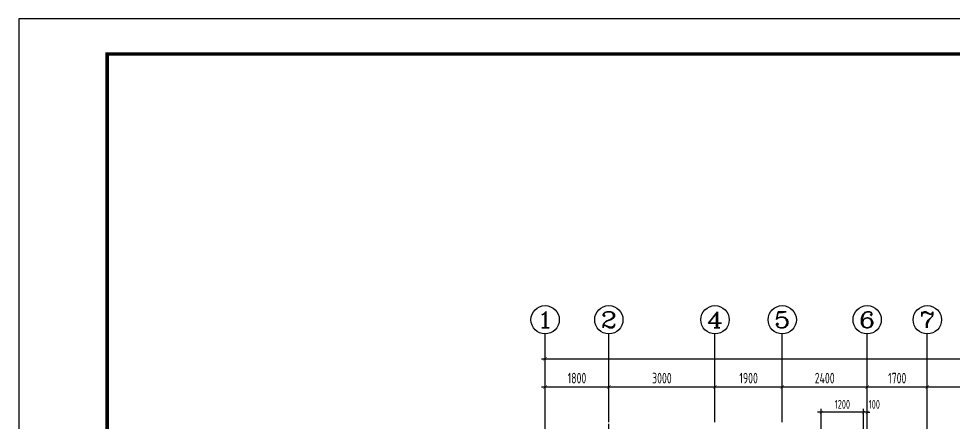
# Model space of a CAD drawing. Extents: x 826826 to 1642106, y -156213 to 399140.
# Drawn here: x 1054999 to 1081409, y 343928 to 355342 of the extents above; entities that cross this region are included whole.
import ezdxf
from ezdxf.enums import TextEntityAlignment as Align

# ---------------------------------------------------------------- set-up
doc = ezdxf.new("R2010")
doc.units = 0
doc.header["$LTSCALE"] = 1000
doc.linetypes.add('DOTE', pattern=[2.42, 2, -0.2, 0.02, -0.2])
doc.layers.get('0').update_dxf_attribs({"linetype": 'CONTINUOUS'})
doc.layers.get('DEFPOINTS').update_dxf_attribs({"linetype": 'CONTINUOUS'})
for name, color, linetype in [('-TK', 7, 'CONTINUOUS'), ('A-AXIS', 1, 'CONTINUOUS'), ('A-DOTE', 10, 'DOTE'), ('AXIS_TEXT', 4, 'CONTINUOUS'), ('S-J基础底板标注', 3, 'CONTINUOUS'), ('S-Y一般标注', 3, 'CONTINUOUS')]:
    doc.layers.add(name, color=color, linetype=linetype)
doc.styles.add('_TCH_AXIS', font='COMPLEX', dxfattribs={"bigfont": 'GBCBIG'})
doc.styles.add('COMPLEX', font='COMPLEX')
doc.styles.add('TSSD_DIMENSION', font='Tssdeng.shx', dxfattribs={"width": 0.7, "bigfont": 'tssdchn.shx'})
doc.dimstyles.new('TSSD_100_100$0', dxfattribs={"dimtxt": 300, "dimasz": 80, "dimexe": 100, "dimexo": 250, "dimgap": 100, "dimtad": 1, "dimdec": 0, "dimzin": 0, "dimdsep": 46, "dimtxsty": 'TSSD_DIMENSION', "dimblk": 'ARCHTICK', "dimcen": 0, "dimdle": 100, "dimclrd": 3, "dimclre": 3, "dimclrt": 7, "dimadec": 0, "dimazin": 0, "dimtfac": 1, "dimtdec": 0, "dimtix": 1, "dimtmove": 2, "dimatfit": 3, "dimldrblk": 'ARCHTICK', "dimfxl": 0, "dimtolj": 1, "dimtzin": 0, "dimarcsym": 0})

# ---------------------------------------------------------------- blocks, each defined once
blk = doc.blocks.new('_ArchTick')
at = {"color": 0, "linetype": 'ByBlock', "const_width": 0.15}
blk.add_lwpolyline([(-0.5, -0.5), (0.5, 0.5)], dxfattribs=at)
blk = doc.blocks.new('*D48')
at = {"layer": 'DEFPOINTS', "color": 0}
for p in [(742521, 350782), (740721, 349782), (742521, 349782)]:
    blk.add_point(p, dxfattribs=at)
at = {"layer": 'S-Y一般标注', "color": 0, "lineweight": -2}
for p, q in [((740621, 350782), (742621, 350782)), ((740721, 350032), (740721, 350882)), ((742521, 350032), (742521, 350882))]:
    blk.add_line(p, q, dxfattribs=at)
at = {"layer": 'S-Y一般标注', "color": 0, "lineweight": -2, "xscale": 100, "yscale": 100, "zscale": 100, "rotation": 180}
blk.add_blockref('_ArchTick', (740721, 350782), dxfattribs=at)
at = {"layer": 'S-Y一般标注', "color": 0, "lineweight": -2, "xscale": 100, "yscale": 100, "zscale": 100}
blk.add_blockref('_ArchTick', (742521, 350782), dxfattribs=at)
at = {"layer": 'S-Y一般标注', "color": 7, "insert": (741621, 351032), "char_height": 300, "attachment_point": 5, "style": 'TSSD_DIMENSION'}
blk.add_mtext('\\A1;1800', dxfattribs=at)
blk = doc.blocks.new('*D49')
at = {"layer": 'DEFPOINTS', "color": 0}
for p in [(745521, 350782), (742521, 349782), (745521, 349782)]:
    blk.add_point(p, dxfattribs=at)
at = {"layer": 'S-Y一般标注', "color": 0, "lineweight": -2}
for p, q in [((742421, 350782), (745621, 350782)), ((742521, 350032), (742521, 350882)), ((745521, 350032), (745521, 350882))]:
    blk.add_line(p, q, dxfattribs=at)
at = {"layer": 'S-Y一般标注', "color": 0, "lineweight": -2, "xscale": 100, "yscale": 100, "zscale": 100, "rotation": 180}
blk.add_blockref('_ArchTick', (742521, 350782), dxfattribs=at)
at = {"layer": 'S-Y一般标注', "color": 0, "lineweight": -2, "xscale": 100, "yscale": 100, "zscale": 100}
blk.add_blockref('_ArchTick', (745521, 350782), dxfattribs=at)
at = {"layer": 'S-Y一般标注', "color": 7, "insert": (744021, 351032), "char_height": 300, "attachment_point": 5, "style": 'TSSD_DIMENSION'}
blk.add_mtext('\\A1;3000', dxfattribs=at)
blk = doc.blocks.new('*D50')
at = {"layer": 'DEFPOINTS', "color": 0}
for p in [(747421, 350782), (745521, 349782), (747421, 349782)]:
    blk.add_point(p, dxfattribs=at)
at = {"layer": 'S-Y一般标注', "color": 0, "lineweight": -2}
for p, q in [((745421, 350782), (747521, 350782)), ((745521, 350032), (745521, 350882)), ((747421, 350032), (747421, 350882))]:
    blk.add_line(p, q, dxfattribs=at)
at = {"layer": 'S-Y一般标注', "color": 0, "lineweight": -2, "xscale": 100, "yscale": 100, "zscale": 100, "rotation": 180}
blk.add_blockref('_ArchTick', (745521, 350782), dxfattribs=at)
at = {"layer": 'S-Y一般标注', "color": 0, "lineweight": -2, "xscale": 100, "yscale": 100, "zscale": 100}
blk.add_blockref('_ArchTick', (747421, 350782), dxfattribs=at)
at = {"layer": 'S-Y一般标注', "color": 7, "insert": (746471, 351032), "char_height": 300, "attachment_point": 5, "style": 'TSSD_DIMENSION'}
blk.add_mtext('\\A1;1900', dxfattribs=at)
blk = doc.blocks.new('*D51')
at = {"layer": 'DEFPOINTS', "color": 0}
for p in [(749821, 350782), (747421, 349782), (749821, 349782)]:
    blk.add_point(p, dxfattribs=at)
at = {"layer": 'S-Y一般标注', "color": 0, "lineweight": -2}
for p, q in [((747321, 350782), (749921, 350782)), ((747421, 350032), (747421, 350882)), ((749821, 350032), (749821, 350882))]:
    blk.add_line(p, q, dxfattribs=at)
at = {"layer": 'S-Y一般标注', "color": 0, "lineweight": -2, "xscale": 100, "yscale": 100, "zscale": 100, "rotation": 180}
blk.add_blockref('_ArchTick', (747421, 350782), dxfattribs=at)
at = {"layer": 'S-Y一般标注', "color": 0, "lineweight": -2, "xscale": 100, "yscale": 100, "zscale": 100}
blk.add_blockref('_ArchTick', (749821, 350782), dxfattribs=at)
at = {"layer": 'S-Y一般标注', "color": 7, "insert": (748621, 351032), "char_height": 300, "attachment_point": 5, "style": 'TSSD_DIMENSION'}
blk.add_mtext('\\A1;2400', dxfattribs=at)
blk = doc.blocks.new('*D52')
at = {"layer": 'DEFPOINTS', "color": 0}
for p in [(751521, 350782), (749821, 349782), (751521, 349782)]:
    blk.add_point(p, dxfattribs=at)
at = {"layer": 'S-Y一般标注', "color": 0, "lineweight": -2}
for p, q in [((749721, 350782), (751621, 350782)), ((749821, 350032), (749821, 350882)), ((751521, 350032), (751521, 350882))]:
    blk.add_line(p, q, dxfattribs=at)
at = {"layer": 'S-Y一般标注', "color": 0, "lineweight": -2, "xscale": 100, "yscale": 100, "zscale": 100, "rotation": 180}
blk.add_blockref('_ArchTick', (749821, 350782), dxfattribs=at)
at = {"layer": 'S-Y一般标注', "color": 0, "lineweight": -2, "xscale": 100, "yscale": 100, "zscale": 100}
blk.add_blockref('_ArchTick', (751521, 350782), dxfattribs=at)
at = {"layer": 'S-Y一般标注', "color": 7, "insert": (750671, 351032), "char_height": 300, "attachment_point": 5, "style": 'TSSD_DIMENSION'}
blk.add_mtext('\\A1;1700', dxfattribs=at)
blk = doc.blocks.new('*D53')
at = {"layer": 'DEFPOINTS', "color": 0}
for p in [(754321, 350782), (751521, 349782), (754321, 349782)]:
    blk.add_point(p, dxfattribs=at)
at = {"layer": 'S-Y一般标注', "color": 0, "lineweight": -2}
for p, q in [((751421, 350782), (754421, 350782)), ((751521, 350032), (751521, 350882)), ((754321, 350032), (754321, 350882))]:
    blk.add_line(p, q, dxfattribs=at)
at = {"layer": 'S-Y一般标注', "color": 0, "lineweight": -2, "xscale": 100, "yscale": 100, "zscale": 100, "rotation": 180}
blk.add_blockref('_ArchTick', (751521, 350782), dxfattribs=at)
at = {"layer": 'S-Y一般标注', "color": 0, "lineweight": -2, "xscale": 100, "yscale": 100, "zscale": 100}
blk.add_blockref('_ArchTick', (754321, 350782), dxfattribs=at)
at = {"layer": 'S-Y一般标注', "color": 7, "insert": (752921, 351032), "char_height": 300, "attachment_point": 5, "style": 'TSSD_DIMENSION'}
blk.add_mtext('\\A1;2800', dxfattribs=at)
blk = doc.blocks.new('*D59')
at = {"layer": 'DEFPOINTS', "color": 0}
for p in [(789521, 351582), (740721, 349782), (789521, 349782)]:
    blk.add_point(p, dxfattribs=at)
at = {"layer": 'S-Y一般标注', "color": 0, "lineweight": -2}
for p, q in [((740621, 351582), (789621, 351582)), ((740721, 350032), (740721, 351682)), ((789521, 350032), (789521, 351682))]:
    blk.add_line(p, q, dxfattribs=at)
at = {"layer": 'S-Y一般标注', "color": 0, "lineweight": -2, "xscale": 100, "yscale": 100, "zscale": 100, "rotation": 180}
blk.add_blockref('_ArchTick', (740721, 351582), dxfattribs=at)
at = {"layer": 'S-Y一般标注', "color": 0, "lineweight": -2, "xscale": 100, "yscale": 100, "zscale": 100}
blk.add_blockref('_ArchTick', (789521, 351582), dxfattribs=at)
at = {"layer": 'S-Y一般标注', "color": 7, "insert": (765121, 351832), "char_height": 300, "attachment_point": 5, "style": 'TSSD_DIMENSION'}
blk.add_mtext('\\A1;48800', dxfattribs=at)
blk = doc.blocks.new('_AXISO')
blk.add_circle((0, 0), 0.5)
at = {"layer": 'AXIS_TEXT', "style": 'COMPLEX', "width": 1.041667}
blk.add_attdef('A', text='', height=0.56, dxfattribs=at).set_placement((-0.25, -0.28), (0.25, -0.28), align=Align.FIT)
blk = doc.blocks.new('*D990')
at = {"layer": 'DEFPOINTS', "color": 0}
for p in [(1077675, 344211), (1077675, 343428), (1078875, 343428)]:
    blk.add_point(p, dxfattribs=at)
at = {"layer": 'S-J基础底板标注', "color": 3, "lineweight": -2}
for p, q in [((1078975, 344211), (1077575, 344211)), ((1077675, 343678), (1077675, 344311)), ((1078875, 343678), (1078875, 344311))]:
    blk.add_line(p, q, dxfattribs=at)
at = {"layer": 'S-J基础底板标注', "color": 3, "lineweight": -2, "xscale": 80, "yscale": 80, "zscale": 80}
for p, rotation in [((1077675, 344211), 180.0001077058523), ((1078875, 344211), 0.0001077058522369612)]:
    blk.add_blockref('_ArchTick', p, dxfattribs=dict(at, rotation=rotation))
at = {"layer": 'S-J基础底板标注', "color": 7, "insert": (1078275, 344436), "char_height": 250, "attachment_point": 5, "rotation": 0.0001, "style": 'TSSD_DIMENSION'}
blk.add_mtext('\\A1;1200', dxfattribs=at)
blk = doc.blocks.new('*D2437')
at = {"layer": 'DEFPOINTS', "color": 0}
for p in [(1078875, 344211), (1078875, 343428), (1078975, 343428)]:
    blk.add_point(p, dxfattribs=at)
at = {"layer": 'S-J基础底板标注', "color": 3, "lineweight": -2}
for p, q in [((1078875, 344211), (1078795, 344211)), ((1078875, 343678), (1078875, 344311)), ((1078975, 344211), (1078875, 344211)), ((1078975, 343678), (1078975, 344311)), ((1078975, 344211), (1079055, 344211))]:
    blk.add_line(p, q, dxfattribs=at)
at = {"layer": 'S-J基础底板标注', "color": 3, "lineweight": -2, "xscale": 80, "yscale": 80, "zscale": 80}
for p, rotation in [((1078875, 344211), 0.0001077058472598727), ((1078975, 344211), 180.0001077058472)]:
    blk.add_blockref('_ArchTick', p, dxfattribs=dict(at, rotation=rotation))
at = {"layer": 'S-J基础底板标注', "color": 7, "insert": (1079177, 344436), "char_height": 250, "attachment_point": 5, "rotation": 0.0001, "style": 'TSSD_DIMENSION'}
blk.add_mtext('\\A1;100', dxfattribs=at)
blk = doc.blocks.new('A1')
blk.add_lwpolyline([(0, 59400), (0, 0), (84100, 0), (84100, 59400)], close=True)
at = {"const_width": 100}
blk.add_lwpolyline([(2500, 58400), (2500, 1000), (83100, 1000), (83100, 58400)], close=True, dxfattribs=at)
blk = doc.blocks.new('20210801.08473688')
at = {"layer": 'A-AXIS'}
for p, q in [((4300, 19800), (4300, 22300)), ((6100, 19800), (6100, 22300)), ((9100, 19800), (9100, 22300)), ((11000, 19800), (11000, 22300)), ((13400, 19800), (13400, 22300)), ((15100, 19800), (15100, 22300))]:
    blk.add_line(p, q, dxfattribs=at)
at = {"layer": 'A-DOTE'}
for p, q in [((4300, 3300), (4300, 19800)), ((6100, 10500), (6100, 19800)), ((13400, 3300), (13400, 19800)), ((15100, 12100), (15100, 19800))]:
    blk.add_line(p, q, dxfattribs=at)
at = {"layer": 'A-AXIS'}
ref = blk.add_blockref('_AXISO', (4300, 22700), dxfattribs=dict(at, xscale=800, yscale=800, zscale=800))
ref.add_attrib('A', '1', dxfattribs={"layer": 'AXIS_TEXT', "height": 452.5, "style": '_TCH_AXIS', "width": 2.333333}).set_placement((4073.7, 22473.7), (4526.3, 22473.7), align=Align.FIT)
ref = blk.add_blockref('_AXISO', (6100, 22700), dxfattribs=dict(at, xscale=800, yscale=800, zscale=800))
ref.add_attrib('A', '2', dxfattribs={"layer": 'AXIS_TEXT', "height": 452.5, "style": '_TCH_AXIS', "width": 1.5}).set_placement((5873.7, 22473.7), (6326.3, 22473.7), align=Align.FIT)
ref = blk.add_blockref('_AXISO', (9100, 22700), dxfattribs=dict(at, xscale=800, yscale=800, zscale=800))
ref.add_attrib('A', '4', dxfattribs={"layer": 'AXIS_TEXT', "height": 452.5, "style": '_TCH_AXIS', "width": 1.3125}).set_placement((8873.7, 22473.7), (9326.3, 22473.7), align=Align.FIT)
ref = blk.add_blockref('_AXISO', (11000, 22700), dxfattribs=dict(at, xscale=800, yscale=800, zscale=800))
ref.add_attrib('A', '5', dxfattribs={"layer": 'AXIS_TEXT', "height": 452.5, "style": '_TCH_AXIS', "width": 1.5}).set_placement((10773.7, 22473.7), (11226.3, 22473.7), align=Align.FIT)
ref = blk.add_blockref('_AXISO', (13400, 22700), dxfattribs=dict(at, xscale=800, yscale=800, zscale=800))
ref.add_attrib('A', '6', dxfattribs={"layer": 'AXIS_TEXT', "height": 452.5, "style": '_TCH_AXIS', "width": 1.5}).set_placement((13173.7, 22473.7), (13626.3, 22473.7), align=Align.FIT)
ref = blk.add_blockref('_AXISO', (15100, 22700), dxfattribs=dict(at, xscale=800, yscale=800, zscale=800))
ref.add_attrib('A', '7', dxfattribs={"layer": 'AXIS_TEXT', "height": 452.5, "style": '_TCH_AXIS', "width": 1.5}).set_placement((14873.7, 22473.7), (15326.3, 22473.7), align=Align.FIT)
at = {"layer": 'S-Y一般标注'}
for p1, p2, distance, picture, middle in [((4300, 19800), (53100, 19800), 1800, '*D59', (28700, 21850)), ((4300, 19800), (6100, 19800), 1000, '*D48', (5200, 21050)), ((6100, 19800), (9100, 19800), 1000, '*D49', (7600, 21050)), ((9100, 19800), (11000, 19800), 1000, '*D50', (10050, 21050)), ((11000, 19800), (13400, 19800), 1000, '*D51', (12200, 21050)), ((13400, 19800), (15100, 19800), 1000, '*D52', (14250, 21050)), ((15100, 19800), (17900, 19800), 1000, '*D53', (16500, 21050))]:
    dim = blk.add_aligned_dim(p1=p1, p2=p2, distance=distance, dimstyle='TSSD_100_100$0', override={"dimasz": 100, "dimclrd": 0, "dimclre": 0}, dxfattribs=at)
    dim.commit()
    dim.dimension.update_dxf_attribs({"geometry": picture, "text_midpoint": middle, "insert": (-736421.3, -329982)})

msp = doc.modelspace()

# ---------------------------------------------------------------- block references
at = {"layer": '-TK'}
msp.add_blockref('A1', (1054998.73, 295942.46), dxfattribs=at)
at = {"layer": 'S-Y一般标注'}
msp.add_blockref('20210801.08473688', (1065575.01, 324128.34), dxfattribs=at)

# ---------------------------------------------------------------- dimensions: what is measured, and where the dimension line sits
at = {"layer": 'S-J基础底板标注'}
dim = msp.add_aligned_dim(p1=(1078875.01, 343428.34), p2=(1077675.01, 343428.34), distance=-782.91, dimstyle='TSSD_100_100$0', override={"dimtxt": 250}, dxfattribs=at)
dim.commit()
dim.dimension.update_dxf_attribs({"geometry": '*D990', "text_midpoint": (1078275.01, 344436.25)})
dim = msp.add_linear_dim(base=(1078875.01, 344211.25), p1=(1078975.01, 343428.34), p2=(1078875.01, 343428.34), angle=180.000108, dimstyle='TSSD_100_100$0', override={"dimtxt": 250}, dxfattribs=at)
dim.commit()
dim.dimension.update_dxf_attribs({"geometry": '*D2437', "text_midpoint": (1079176.61, 344436.26), "dimtype": 161})

doc.saveas('drawing.dxf')
